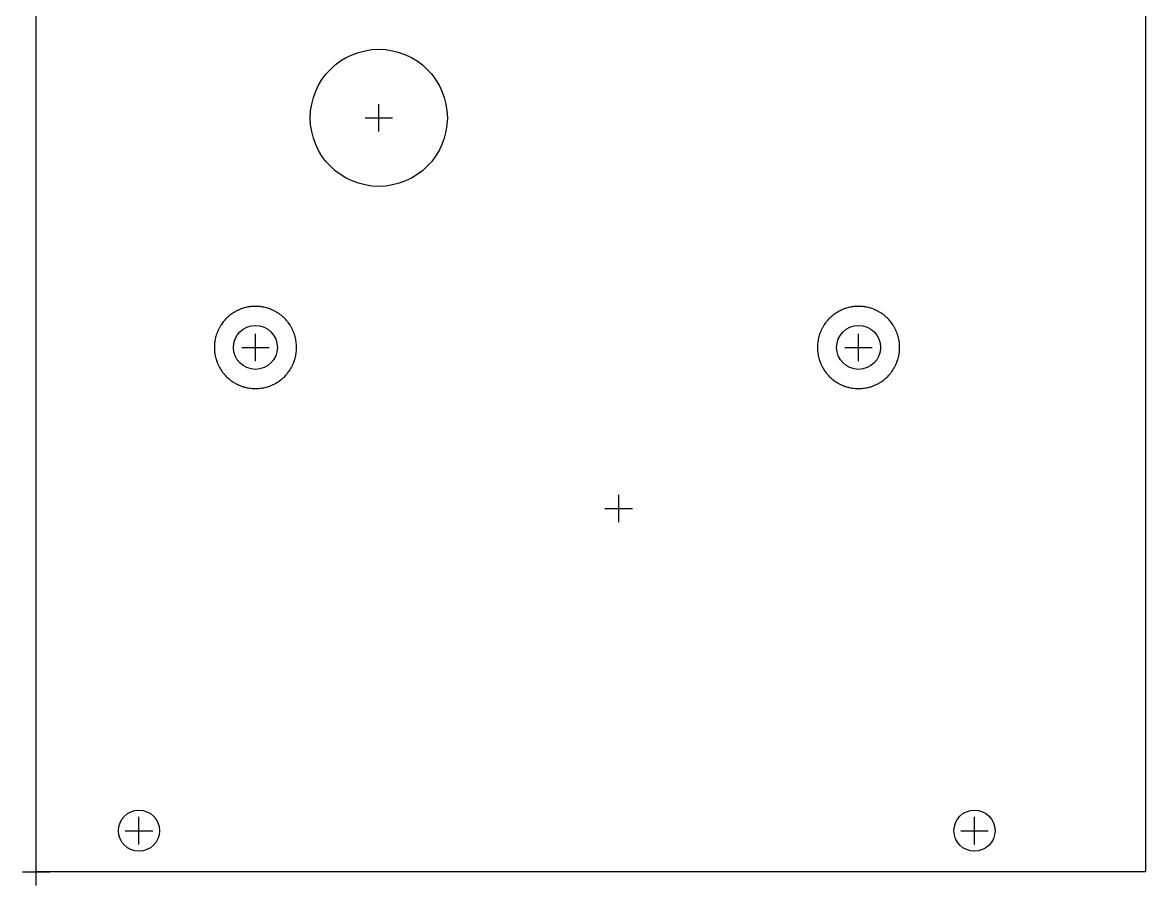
# Model space of a CAD drawing. Header units: millimetres. Extents: x -1 to 81, y -1 to 128.
# Drawn here: x -1 to 80.9, y -1 to 62 of the extents above; entities that cross this region are included whole.
import ezdxf

# ---------------------------------------------------------------- set-up
doc = ezdxf.new("R2010")
doc.units = ezdxf.units.MM
doc.layers.add('Contour', color=7, linetype='CONTINUOUS')
doc.layers.add('Reference_points', color=1, linetype='CONTINUOUS')

msp = doc.modelspace()

# ---------------------------------------------------------------- linework, layer by layer
at = {"layer": 'Contour', "color": 7, "linetype": 'CONTINUOUS'}
for p, q in [((0, 0), (0, 128.4)), ((80.94, 128.4), (80.94, 0)), ((14.761, 40.982), (14.713, 40.96)), ((14.761, 40.982), (14.713, 40.96)), ((14.853, 41.022), (14.761, 40.982)), ((14.853, 41.022), (14.761, 40.982)), ((14.89, 41.037), (14.853, 41.022)), ((14.89, 41.037), (14.853, 41.022)), ((14.939, 41.056), (14.89, 41.037)), ((14.939, 41.056), (14.89, 41.037)), ((15.034, 41.09), (14.939, 41.056)), ((15.034, 41.09), (14.939, 41.056)), ((15.063, 41.1), (15.034, 41.09)), ((15.063, 41.1), (15.034, 41.09)), ((15.114, 41.116), (15.063, 41.1)), ((15.114, 41.116), (15.063, 41.1)), ((15.21, 41.144), (15.114, 41.116)), ((15.21, 41.144), (15.114, 41.116)), ((15.244, 41.153), (15.21, 41.144)), ((15.244, 41.153), (15.21, 41.144)), ((15.295, 41.166), (15.244, 41.153)), ((15.295, 41.166), (15.244, 41.153)), ((15.393, 41.188), (15.295, 41.166)), ((15.393, 41.188), (15.295, 41.166)), ((15.438, 41.197), (15.393, 41.188)), ((15.438, 41.197), (15.393, 41.188)), ((15.49, 41.206), (15.438, 41.197)), ((15.49, 41.206), (15.438, 41.197)), ((15.589, 41.221), (15.49, 41.206)), ((15.589, 41.221), (15.49, 41.206)), ((15.661, 41.23), (15.589, 41.221)), ((15.661, 41.23), (15.589, 41.221)), ((15.762, 41.24), (15.661, 41.23)), ((15.762, 41.24), (15.661, 41.23)), ((15.805, 41.244), (15.762, 41.24)), ((15.805, 41.244), (15.762, 41.24)), ((15.858, 41.246), (15.805, 41.244)), ((15.858, 41.246), (15.805, 41.244)), ((15.958, 41.249), (15.858, 41.246)), ((15.958, 41.249), (15.858, 41.246)), ((15.989, 41.25), (15.958, 41.249)), ((15.989, 41.25), (15.958, 41.249)), ((16.042, 41.249), (15.989, 41.25)), ((16.042, 41.249), (15.989, 41.25)), ((16.142, 41.246), (16.042, 41.249)), ((16.142, 41.246), (16.042, 41.249)), ((16.185, 41.244), (16.142, 41.246)), ((16.185, 41.244), (16.142, 41.246)), ((16.238, 41.24), (16.185, 41.244)), ((16.238, 41.24), (16.185, 41.244)), ((16.339, 41.23), (16.238, 41.24)), ((16.339, 41.23), (16.238, 41.24)), ((16.411, 41.221), (16.339, 41.23)), ((16.411, 41.221), (16.339, 41.23)), ((16.51, 41.206), (16.411, 41.221)), ((16.51, 41.206), (16.411, 41.221)), ((16.555, 41.199), (16.51, 41.206)), ((16.555, 41.199), (16.51, 41.206)), ((16.607, 41.188), (16.555, 41.199)), ((16.607, 41.188), (16.555, 41.199)), ((16.705, 41.166), (16.607, 41.188)), ((16.705, 41.166), (16.607, 41.188)), ((16.739, 41.158), (16.705, 41.166)), ((16.739, 41.158), (16.705, 41.166)), ((16.79, 41.144), (16.739, 41.158)), ((16.79, 41.144), (16.739, 41.158)), ((16.886, 41.116), (16.79, 41.144)), ((16.886, 41.116), (16.79, 41.144)), ((16.916, 41.107), (16.886, 41.116)), ((16.916, 41.107), (16.886, 41.116)), ((16.966, 41.09), (16.916, 41.107)), ((16.966, 41.09), (16.916, 41.107)), ((17.061, 41.056), (16.966, 41.09)), ((17.061, 41.056), (16.966, 41.09)), ((17.098, 41.042), (17.061, 41.056)), ((17.098, 41.042), (17.061, 41.056)), ((17.147, 41.022), (17.098, 41.042)), ((17.147, 41.022), (17.098, 41.042)), ((17.239, 40.982), (17.147, 41.022)), ((17.239, 40.982), (17.147, 41.022)), ((17.271, 40.968), (17.239, 40.982)), ((17.271, 40.968), (17.239, 40.982)), ((58.761, 40.982), (58.713, 40.96)), ((58.761, 40.982), (58.713, 40.96)), ((58.853, 41.022), (58.761, 40.982)), ((58.853, 41.022), (58.761, 40.982)), ((58.89, 41.037), (58.853, 41.022)), ((58.89, 41.037), (58.853, 41.022)), ((58.939, 41.056), (58.89, 41.037)), ((58.939, 41.056), (58.89, 41.037)), ((59.034, 41.09), (58.939, 41.056)), ((59.034, 41.09), (58.939, 41.056)), ((59.063, 41.1), (59.034, 41.09)), ((59.063, 41.1), (59.034, 41.09)), ((59.114, 41.116), (59.063, 41.1)), ((59.114, 41.116), (59.063, 41.1)), ((59.21, 41.144), (59.114, 41.116)), ((59.21, 41.144), (59.114, 41.116)), ((59.244, 41.153), (59.21, 41.144)), ((59.244, 41.153), (59.21, 41.144)), ((59.295, 41.166), (59.244, 41.153)), ((59.295, 41.166), (59.244, 41.153)), ((59.393, 41.188), (59.295, 41.166)), ((59.393, 41.188), (59.295, 41.166)), ((59.438, 41.197), (59.393, 41.188)), ((59.438, 41.197), (59.393, 41.188)), ((59.49, 41.206), (59.438, 41.197)), ((59.49, 41.206), (59.438, 41.197)), ((59.589, 41.221), (59.49, 41.206)), ((59.589, 41.221), (59.49, 41.206)), ((59.661, 41.23), (59.589, 41.221)), ((59.661, 41.23), (59.589, 41.221)), ((59.762, 41.24), (59.661, 41.23)), ((59.762, 41.24), (59.661, 41.23)), ((59.805, 41.244), (59.762, 41.24)), ((59.805, 41.244), (59.762, 41.24)), ((59.858, 41.246), (59.805, 41.244)), ((59.858, 41.246), (59.805, 41.244)), ((59.958, 41.249), (59.858, 41.246)), ((59.958, 41.249), (59.858, 41.246)), ((59.989, 41.25), (59.958, 41.249)), ((59.989, 41.25), (59.958, 41.249)), ((60.042, 41.249), (59.989, 41.25)), ((60.042, 41.249), (59.989, 41.25)), ((60.142, 41.246), (60.042, 41.249)), ((60.142, 41.246), (60.042, 41.249)), ((60.185, 41.244), (60.142, 41.246)), ((60.185, 41.244), (60.142, 41.246)), ((60.238, 41.24), (60.185, 41.244)), ((60.238, 41.24), (60.185, 41.244)), ((60.339, 41.23), (60.238, 41.24)), ((60.339, 41.23), (60.238, 41.24)), ((60.411, 41.221), (60.339, 41.23)), ((60.411, 41.221), (60.339, 41.23)), ((60.51, 41.206), (60.411, 41.221)), ((60.51, 41.206), (60.411, 41.221)), ((60.555, 41.199), (60.51, 41.206)), ((60.555, 41.199), (60.51, 41.206)), ((60.607, 41.188), (60.555, 41.199)), ((60.607, 41.188), (60.555, 41.199)), ((60.705, 41.166), (60.607, 41.188)), ((60.705, 41.166), (60.607, 41.188)), ((60.739, 41.158), (60.705, 41.166)), ((60.739, 41.158), (60.705, 41.166)), ((60.79, 41.144), (60.739, 41.158)), ((60.79, 41.144), (60.739, 41.158)), ((60.886, 41.116), (60.79, 41.144)), ((60.886, 41.116), (60.79, 41.144)), ((60.916, 41.107), (60.886, 41.116)), ((60.916, 41.107), (60.886, 41.116)), ((60.966, 41.09), (60.916, 41.107)), ((60.966, 41.09), (60.916, 41.107)), ((61.061, 41.056), (60.966, 41.09)), ((61.061, 41.056), (60.966, 41.09)), ((61.098, 41.042), (61.061, 41.056)), ((61.098, 41.042), (61.061, 41.056)), ((61.147, 41.022), (61.098, 41.042)), ((61.147, 41.022), (61.098, 41.042)), ((61.239, 40.982), (61.147, 41.022)), ((61.239, 40.982), (61.147, 41.022)), ((61.271, 40.968), (61.239, 40.982)), ((61.271, 40.968), (61.239, 40.982)), ((13.688, 40.163), (13.654, 40.119)), ((13.688, 40.163), (13.654, 40.119)), ((13.723, 40.203), (13.688, 40.163)), ((13.723, 40.203), (13.688, 40.163)), ((13.79, 40.278), (13.723, 40.203)), ((13.79, 40.278), (13.723, 40.203)), ((13.844, 40.335), (13.79, 40.278)), ((13.844, 40.335), (13.79, 40.278)), ((13.915, 40.406), (13.844, 40.335)), ((13.915, 40.406), (13.844, 40.335)), ((13.972, 40.46), (13.915, 40.406)), ((13.972, 40.46), (13.915, 40.406)), ((14.047, 40.527), (13.972, 40.46)), ((14.047, 40.527), (13.972, 40.46)), ((14.09, 40.563), (14.047, 40.527)), ((14.09, 40.563), (14.047, 40.527)), ((14.131, 40.596), (14.09, 40.563)), ((14.131, 40.596), (14.09, 40.563)), ((14.211, 40.657), (14.131, 40.596)), ((14.211, 40.657), (14.131, 40.596)), ((14.267, 40.698), (14.211, 40.657)), ((14.267, 40.698), (14.211, 40.657)), ((14.35, 40.755), (14.267, 40.698)), ((14.35, 40.755), (14.267, 40.698)), ((14.384, 40.777), (14.35, 40.755)), ((14.384, 40.777), (14.35, 40.755)), ((14.429, 40.805), (14.384, 40.777)), ((14.429, 40.805), (14.384, 40.777)), ((14.515, 40.856), (14.429, 40.805)), ((14.515, 40.856), (14.429, 40.805)), ((14.545, 40.874), (14.515, 40.856)), ((14.545, 40.874), (14.515, 40.856)), ((14.592, 40.899), (14.545, 40.874)), ((14.592, 40.899), (14.545, 40.874)), ((14.682, 40.945), (14.592, 40.899)), ((14.682, 40.945), (14.592, 40.899)), ((14.713, 40.96), (14.682, 40.945)), ((14.713, 40.96), (14.682, 40.945)), ((17.318, 40.945), (17.271, 40.968)), ((17.318, 40.945), (17.271, 40.968)), ((17.408, 40.899), (17.318, 40.945)), ((17.408, 40.899), (17.318, 40.945)), ((17.439, 40.882), (17.408, 40.899)), ((17.439, 40.882), (17.408, 40.899)), ((17.485, 40.856), (17.439, 40.882)), ((17.485, 40.856), (17.439, 40.882)), ((17.571, 40.805), (17.485, 40.856)), ((17.571, 40.805), (17.485, 40.856)), ((17.605, 40.784), (17.571, 40.805)), ((17.605, 40.784), (17.571, 40.805)), ((17.65, 40.755), (17.605, 40.784)), ((17.65, 40.755), (17.605, 40.784)), ((17.733, 40.698), (17.65, 40.755)), ((17.733, 40.698), (17.65, 40.755)), ((17.789, 40.657), (17.733, 40.698)), ((17.789, 40.657), (17.733, 40.698)), ((17.869, 40.596), (17.789, 40.657)), ((17.869, 40.596), (17.789, 40.657)), ((17.913, 40.562), (17.869, 40.596)), ((17.913, 40.562), (17.869, 40.596)), ((17.953, 40.527), (17.913, 40.562)), ((17.953, 40.527), (17.913, 40.562)), ((18.028, 40.46), (17.953, 40.527)), ((18.028, 40.46), (17.953, 40.527)), ((18.085, 40.406), (18.028, 40.46)), ((18.085, 40.406), (18.028, 40.46)), ((18.156, 40.335), (18.085, 40.406)), ((18.156, 40.335), (18.085, 40.406)), ((18.21, 40.278), (18.156, 40.335)), ((18.21, 40.278), (18.156, 40.335)), ((18.277, 40.203), (18.21, 40.278)), ((18.277, 40.203), (18.21, 40.278)), ((18.313, 40.16), (18.277, 40.203)), ((18.313, 40.16), (18.277, 40.203)), ((18.346, 40.119), (18.313, 40.16)), ((18.346, 40.119), (18.313, 40.16)), ((57.688, 40.163), (57.654, 40.119)), ((57.688, 40.163), (57.654, 40.119)), ((57.723, 40.203), (57.688, 40.163)), ((57.723, 40.203), (57.688, 40.163)), ((57.79, 40.278), (57.723, 40.203)), ((57.79, 40.278), (57.723, 40.203)), ((57.844, 40.335), (57.79, 40.278)), ((57.844, 40.335), (57.79, 40.278)), ((57.915, 40.406), (57.844, 40.335)), ((57.915, 40.406), (57.844, 40.335)), ((57.972, 40.46), (57.915, 40.406)), ((57.972, 40.46), (57.915, 40.406)), ((58.047, 40.527), (57.972, 40.46)), ((58.047, 40.527), (57.972, 40.46)), ((58.09, 40.563), (58.047, 40.527)), ((58.09, 40.563), (58.047, 40.527)), ((58.131, 40.596), (58.09, 40.563)), ((58.131, 40.596), (58.09, 40.563)), ((58.211, 40.657), (58.131, 40.596)), ((58.211, 40.657), (58.131, 40.596)), ((58.267, 40.698), (58.211, 40.657)), ((58.267, 40.698), (58.211, 40.657)), ((58.35, 40.755), (58.267, 40.698)), ((58.35, 40.755), (58.267, 40.698)), ((58.384, 40.777), (58.35, 40.755)), ((58.384, 40.777), (58.35, 40.755)), ((58.429, 40.805), (58.384, 40.777)), ((58.429, 40.805), (58.384, 40.777)), ((58.515, 40.856), (58.429, 40.805)), ((58.515, 40.856), (58.429, 40.805)), ((58.545, 40.874), (58.515, 40.856)), ((58.545, 40.874), (58.515, 40.856)), ((58.592, 40.899), (58.545, 40.874)), ((58.592, 40.899), (58.545, 40.874)), ((58.682, 40.945), (58.592, 40.899)), ((58.682, 40.945), (58.592, 40.899)), ((58.713, 40.96), (58.682, 40.945)), ((58.713, 40.96), (58.682, 40.945)), ((61.318, 40.945), (61.271, 40.968)), ((61.318, 40.945), (61.271, 40.968)), ((61.408, 40.899), (61.318, 40.945)), ((61.408, 40.899), (61.318, 40.945)), ((61.439, 40.882), (61.408, 40.899)), ((61.439, 40.882), (61.408, 40.899)), ((61.485, 40.856), (61.439, 40.882)), ((61.485, 40.856), (61.439, 40.882)), ((61.571, 40.805), (61.485, 40.856)), ((61.571, 40.805), (61.485, 40.856)), ((61.605, 40.784), (61.571, 40.805)), ((61.605, 40.784), (61.571, 40.805)), ((61.65, 40.755), (61.605, 40.784)), ((61.65, 40.755), (61.605, 40.784)), ((61.733, 40.698), (61.65, 40.755)), ((61.733, 40.698), (61.65, 40.755)), ((61.789, 40.657), (61.733, 40.698)), ((61.789, 40.657), (61.733, 40.698)), ((61.869, 40.596), (61.789, 40.657)), ((61.869, 40.596), (61.789, 40.657)), ((61.913, 40.562), (61.869, 40.596)), ((61.913, 40.562), (61.869, 40.596)), ((61.953, 40.527), (61.913, 40.562)), ((61.953, 40.527), (61.913, 40.562)), ((62.028, 40.46), (61.953, 40.527)), ((62.028, 40.46), (61.953, 40.527)), ((62.085, 40.406), (62.028, 40.46)), ((62.085, 40.406), (62.028, 40.46)), ((62.156, 40.335), (62.085, 40.406)), ((62.156, 40.335), (62.085, 40.406)), ((62.21, 40.278), (62.156, 40.335)), ((62.21, 40.278), (62.156, 40.335)), ((62.277, 40.203), (62.21, 40.278)), ((62.277, 40.203), (62.21, 40.278)), ((62.313, 40.16), (62.277, 40.203)), ((62.313, 40.16), (62.277, 40.203)), ((62.346, 40.119), (62.313, 40.16)), ((62.346, 40.119), (62.313, 40.16)), ((13.208, 39.348), (13.194, 39.311)), ((13.208, 39.348), (13.194, 39.311)), ((13.228, 39.397), (13.208, 39.348)), ((13.228, 39.397), (13.208, 39.348)), ((13.268, 39.489), (13.228, 39.397)), ((13.268, 39.489), (13.228, 39.397)), ((13.282, 39.521), (13.268, 39.489)), ((13.282, 39.521), (13.268, 39.489)), ((13.305, 39.568), (13.282, 39.521)), ((13.305, 39.568), (13.282, 39.521)), ((13.351, 39.658), (13.305, 39.568)), ((13.351, 39.658), (13.305, 39.568)), ((13.368, 39.689), (13.351, 39.658)), ((13.368, 39.689), (13.351, 39.658)), ((13.394, 39.735), (13.368, 39.689)), ((13.394, 39.735), (13.368, 39.689)), ((13.445, 39.821), (13.394, 39.735)), ((13.445, 39.821), (13.394, 39.735)), ((13.466, 39.855), (13.445, 39.821)), ((13.466, 39.855), (13.445, 39.821)), ((13.495, 39.9), (13.466, 39.855)), ((13.495, 39.9), (13.466, 39.855)), ((13.552, 39.983), (13.495, 39.9)), ((13.552, 39.983), (13.495, 39.9)), ((13.593, 40.039), (13.552, 39.983)), ((13.593, 40.039), (13.552, 39.983)), ((13.654, 40.119), (13.593, 40.039)), ((13.654, 40.119), (13.593, 40.039)), ((18.407, 40.039), (18.346, 40.119)), ((18.407, 40.039), (18.346, 40.119)), ((18.448, 39.983), (18.407, 40.039)), ((18.448, 39.983), (18.407, 40.039)), ((18.505, 39.9), (18.448, 39.983)), ((18.505, 39.9), (18.448, 39.983)), ((18.527, 39.866), (18.505, 39.9)), ((18.527, 39.866), (18.505, 39.9)), ((18.555, 39.821), (18.527, 39.866)), ((18.555, 39.821), (18.527, 39.866)), ((18.606, 39.735), (18.555, 39.821)), ((18.606, 39.735), (18.555, 39.821)), ((18.624, 39.705), (18.606, 39.735)), ((18.624, 39.705), (18.606, 39.735)), ((18.649, 39.658), (18.624, 39.705)), ((18.649, 39.658), (18.624, 39.705)), ((18.695, 39.568), (18.649, 39.658)), ((18.695, 39.568), (18.649, 39.658)), ((18.71, 39.537), (18.695, 39.568)), ((18.71, 39.537), (18.695, 39.568)), ((18.732, 39.489), (18.71, 39.537)), ((18.732, 39.489), (18.71, 39.537)), ((18.772, 39.397), (18.732, 39.489)), ((18.772, 39.397), (18.732, 39.489)), ((18.787, 39.36), (18.772, 39.397)), ((18.787, 39.36), (18.772, 39.397)), ((18.806, 39.311), (18.787, 39.36)), ((18.806, 39.311), (18.787, 39.36)), ((57.208, 39.348), (57.194, 39.311)), ((57.208, 39.348), (57.194, 39.311)), ((57.228, 39.397), (57.208, 39.348)), ((57.228, 39.397), (57.208, 39.348)), ((57.268, 39.489), (57.228, 39.397)), ((57.268, 39.489), (57.228, 39.397)), ((57.282, 39.521), (57.268, 39.489)), ((57.282, 39.521), (57.268, 39.489)), ((57.305, 39.568), (57.282, 39.521)), ((57.305, 39.568), (57.282, 39.521)), ((57.351, 39.658), (57.305, 39.568)), ((57.351, 39.658), (57.305, 39.568)), ((57.368, 39.689), (57.351, 39.658)), ((57.368, 39.689), (57.351, 39.658)), ((57.394, 39.735), (57.368, 39.689)), ((57.394, 39.735), (57.368, 39.689)), ((57.445, 39.821), (57.394, 39.735)), ((57.445, 39.821), (57.394, 39.735)), ((57.466, 39.855), (57.445, 39.821)), ((57.466, 39.855), (57.445, 39.821)), ((57.495, 39.9), (57.466, 39.855)), ((57.495, 39.9), (57.466, 39.855)), ((57.552, 39.983), (57.495, 39.9)), ((57.552, 39.983), (57.495, 39.9)), ((57.593, 40.039), (57.552, 39.983)), ((57.593, 40.039), (57.552, 39.983)), ((57.654, 40.119), (57.593, 40.039)), ((57.654, 40.119), (57.593, 40.039)), ((62.407, 40.039), (62.346, 40.119)), ((62.407, 40.039), (62.346, 40.119)), ((62.448, 39.983), (62.407, 40.039)), ((62.448, 39.983), (62.407, 40.039)), ((62.505, 39.9), (62.448, 39.983)), ((62.505, 39.9), (62.448, 39.983)), ((62.527, 39.866), (62.505, 39.9)), ((62.527, 39.866), (62.505, 39.9)), ((62.555, 39.821), (62.527, 39.866)), ((62.555, 39.821), (62.527, 39.866)), ((62.606, 39.735), (62.555, 39.821)), ((62.606, 39.735), (62.555, 39.821)), ((62.624, 39.705), (62.606, 39.735)), ((62.624, 39.705), (62.606, 39.735)), ((62.649, 39.658), (62.624, 39.705)), ((62.649, 39.658), (62.624, 39.705)), ((62.695, 39.568), (62.649, 39.658)), ((62.695, 39.568), (62.649, 39.658)), ((62.71, 39.537), (62.695, 39.568)), ((62.71, 39.537), (62.695, 39.568)), ((62.732, 39.489), (62.71, 39.537)), ((62.732, 39.489), (62.71, 39.537)), ((62.772, 39.397), (62.732, 39.489)), ((62.772, 39.397), (62.732, 39.489)), ((62.787, 39.36), (62.772, 39.397)), ((62.787, 39.36), (62.772, 39.397)), ((62.806, 39.311), (62.787, 39.36)), ((62.806, 39.311), (62.787, 39.36)), ((13.02, 38.589), (13.01, 38.488)), ((13.02, 38.589), (13.01, 38.488)), ((13.029, 38.661), (13.02, 38.589)), ((13.029, 38.661), (13.02, 38.589)), ((13.044, 38.76), (13.029, 38.661)), ((13.044, 38.76), (13.029, 38.661)), ((13.051, 38.805), (13.044, 38.76)), ((13.051, 38.805), (13.044, 38.76)), ((13.062, 38.857), (13.051, 38.805)), ((13.062, 38.857), (13.051, 38.805)), ((13.084, 38.955), (13.062, 38.857)), ((13.084, 38.955), (13.062, 38.857)), ((13.092, 38.989), (13.084, 38.955)), ((13.092, 38.989), (13.084, 38.955)), ((13.106, 39.04), (13.092, 38.989)), ((13.106, 39.04), (13.092, 38.989)), ((13.134, 39.136), (13.106, 39.04)), ((13.134, 39.136), (13.106, 39.04)), ((13.143, 39.166), (13.134, 39.136)), ((13.143, 39.166), (13.134, 39.136)), ((13.16, 39.216), (13.143, 39.166)), ((13.16, 39.216), (13.143, 39.166)), ((13.194, 39.311), (13.16, 39.216)), ((13.194, 39.311), (13.16, 39.216)), ((18.84, 39.216), (18.806, 39.311)), ((18.84, 39.216), (18.806, 39.311)), ((18.85, 39.187), (18.84, 39.216)), ((18.85, 39.187), (18.84, 39.216)), ((18.866, 39.136), (18.85, 39.187)), ((18.866, 39.136), (18.85, 39.187)), ((18.894, 39.04), (18.866, 39.136)), ((18.894, 39.04), (18.866, 39.136)), ((18.903, 39.006), (18.894, 39.04)), ((18.903, 39.006), (18.894, 39.04)), ((18.916, 38.955), (18.903, 39.006)), ((18.916, 38.955), (18.903, 39.006)), ((18.938, 38.857), (18.916, 38.955)), ((18.938, 38.857), (18.916, 38.955)), ((18.947, 38.812), (18.938, 38.857)), ((18.947, 38.812), (18.938, 38.857)), ((18.956, 38.76), (18.947, 38.812)), ((18.956, 38.76), (18.947, 38.812)), ((18.971, 38.661), (18.956, 38.76)), ((18.971, 38.661), (18.956, 38.76)), ((18.98, 38.589), (18.971, 38.661)), ((18.98, 38.589), (18.971, 38.661)), ((18.99, 38.488), (18.98, 38.589)), ((18.99, 38.488), (18.98, 38.589)), ((57.02, 38.589), (57.01, 38.488)), ((57.02, 38.589), (57.01, 38.488)), ((57.029, 38.661), (57.02, 38.589)), ((57.029, 38.661), (57.02, 38.589)), ((57.044, 38.76), (57.029, 38.661)), ((57.044, 38.76), (57.029, 38.661)), ((57.051, 38.805), (57.044, 38.76)), ((57.051, 38.805), (57.044, 38.76)), ((57.062, 38.857), (57.051, 38.805)), ((57.062, 38.857), (57.051, 38.805)), ((57.084, 38.955), (57.062, 38.857)), ((57.084, 38.955), (57.062, 38.857)), ((57.092, 38.989), (57.084, 38.955)), ((57.092, 38.989), (57.084, 38.955)), ((57.106, 39.04), (57.092, 38.989)), ((57.106, 39.04), (57.092, 38.989)), ((57.134, 39.136), (57.106, 39.04)), ((57.134, 39.136), (57.106, 39.04)), ((57.143, 39.166), (57.134, 39.136)), ((57.143, 39.166), (57.134, 39.136)), ((57.16, 39.216), (57.143, 39.166)), ((57.16, 39.216), (57.143, 39.166)), ((57.194, 39.311), (57.16, 39.216)), ((57.194, 39.311), (57.16, 39.216)), ((62.84, 39.216), (62.806, 39.311)), ((62.84, 39.216), (62.806, 39.311)), ((62.85, 39.187), (62.84, 39.216)), ((62.85, 39.187), (62.84, 39.216)), ((62.866, 39.136), (62.85, 39.187)), ((62.866, 39.136), (62.85, 39.187)), ((62.894, 39.04), (62.866, 39.136)), ((62.894, 39.04), (62.866, 39.136)), ((62.903, 39.006), (62.894, 39.04)), ((62.903, 39.006), (62.894, 39.04)), ((62.916, 38.955), (62.903, 39.006)), ((62.916, 38.955), (62.903, 39.006)), ((62.938, 38.857), (62.916, 38.955)), ((62.938, 38.857), (62.916, 38.955)), ((62.947, 38.812), (62.938, 38.857)), ((62.947, 38.812), (62.938, 38.857)), ((62.956, 38.76), (62.947, 38.812)), ((62.956, 38.76), (62.947, 38.812)), ((62.971, 38.661), (62.956, 38.76)), ((62.971, 38.661), (62.956, 38.76)), ((62.98, 38.589), (62.971, 38.661)), ((62.98, 38.589), (62.971, 38.661)), ((62.99, 38.488), (62.98, 38.589)), ((62.99, 38.488), (62.98, 38.589)), ((13.001, 38.292), (13, 38.239)), ((13.001, 38.292), (13, 38.239)), ((13, 38.239), (13.001, 38.208)), ((13, 38.239), (13.001, 38.208)), ((13.004, 38.392), (13.001, 38.292)), ((13.004, 38.392), (13.001, 38.292)), ((13.001, 38.208), (13.004, 38.108)), ((13.001, 38.208), (13.004, 38.108)), ((13.006, 38.435), (13.004, 38.392)), ((13.006, 38.435), (13.004, 38.392)), ((13.004, 38.108), (13.006, 38.055)), ((13.004, 38.108), (13.006, 38.055)), ((13.01, 38.488), (13.006, 38.435)), ((13.01, 38.488), (13.006, 38.435)), ((13.006, 38.055), (13.01, 38.012)), ((13.006, 38.055), (13.01, 38.012)), ((13.01, 38.012), (13.02, 37.911)), ((13.01, 38.012), (13.02, 37.911)), ((13.02, 37.911), (13.029, 37.839)), ((13.02, 37.911), (13.029, 37.839)), ((13.029, 37.839), (13.044, 37.74)), ((13.029, 37.839), (13.044, 37.74)), ((13.044, 37.74), (13.053, 37.688)), ((13.044, 37.74), (13.053, 37.688)), ((18.938, 37.643), (18.949, 37.695)), ((18.938, 37.643), (18.949, 37.695)), ((18.949, 37.695), (18.956, 37.74)), ((18.949, 37.695), (18.956, 37.74)), ((18.956, 37.74), (18.971, 37.839)), ((18.956, 37.74), (18.971, 37.839)), ((18.971, 37.839), (18.98, 37.911)), ((18.971, 37.839), (18.98, 37.911)), ((18.98, 37.911), (18.99, 38.012)), ((18.98, 37.911), (18.99, 38.012)), ((18.994, 38.445), (18.99, 38.488)), ((18.994, 38.445), (18.99, 38.488)), ((18.99, 38.012), (18.994, 38.065)), ((18.99, 38.012), (18.994, 38.065)), ((18.996, 38.392), (18.994, 38.445)), ((18.996, 38.392), (18.994, 38.445)), ((18.994, 38.065), (18.996, 38.108)), ((18.994, 38.065), (18.996, 38.108)), ((18.999, 38.292), (18.996, 38.392)), ((18.999, 38.292), (18.996, 38.392)), ((18.996, 38.108), (18.999, 38.208)), ((18.996, 38.108), (18.999, 38.208)), ((19, 38.261), (18.999, 38.292)), ((19, 38.261), (18.999, 38.292)), ((18.999, 38.208), (19, 38.261)), ((18.999, 38.208), (19, 38.261)), ((57.001, 38.292), (57, 38.239)), ((57.001, 38.292), (57, 38.239)), ((57, 38.239), (57.001, 38.208)), ((57, 38.239), (57.001, 38.208)), ((57.004, 38.392), (57.001, 38.292)), ((57.004, 38.392), (57.001, 38.292)), ((57.001, 38.208), (57.004, 38.108)), ((57.001, 38.208), (57.004, 38.108)), ((57.006, 38.435), (57.004, 38.392)), ((57.006, 38.435), (57.004, 38.392)), ((57.004, 38.108), (57.006, 38.055)), ((57.004, 38.108), (57.006, 38.055)), ((57.01, 38.488), (57.006, 38.435)), ((57.01, 38.488), (57.006, 38.435)), ((57.006, 38.055), (57.01, 38.012)), ((57.006, 38.055), (57.01, 38.012)), ((57.01, 38.012), (57.02, 37.911)), ((57.01, 38.012), (57.02, 37.911)), ((57.02, 37.911), (57.029, 37.839)), ((57.02, 37.911), (57.029, 37.839)), ((57.029, 37.839), (57.044, 37.74)), ((57.029, 37.839), (57.044, 37.74)), ((57.044, 37.74), (57.053, 37.688)), ((57.044, 37.74), (57.053, 37.688)), ((62.938, 37.643), (62.949, 37.695)), ((62.938, 37.643), (62.949, 37.695)), ((62.949, 37.695), (62.956, 37.74)), ((62.949, 37.695), (62.956, 37.74)), ((62.956, 37.74), (62.971, 37.839)), ((62.956, 37.74), (62.971, 37.839)), ((62.971, 37.839), (62.98, 37.911)), ((62.971, 37.839), (62.98, 37.911)), ((62.98, 37.911), (62.99, 38.012)), ((62.98, 37.911), (62.99, 38.012)), ((62.994, 38.445), (62.99, 38.488)), ((62.994, 38.445), (62.99, 38.488)), ((62.99, 38.012), (62.994, 38.065)), ((62.99, 38.012), (62.994, 38.065)), ((62.996, 38.392), (62.994, 38.445)), ((62.996, 38.392), (62.994, 38.445)), ((62.994, 38.065), (62.996, 38.108)), ((62.994, 38.065), (62.996, 38.108)), ((62.999, 38.292), (62.996, 38.392)), ((62.999, 38.292), (62.996, 38.392)), ((62.996, 38.108), (62.999, 38.208)), ((62.996, 38.108), (62.999, 38.208)), ((63, 38.261), (62.999, 38.292)), ((63, 38.261), (62.999, 38.292)), ((62.999, 38.208), (63, 38.261)), ((62.999, 38.208), (63, 38.261)), ((13.053, 37.688), (13.062, 37.643)), ((13.053, 37.688), (13.062, 37.643)), ((13.062, 37.643), (13.084, 37.545)), ((13.062, 37.643), (13.084, 37.545)), ((13.084, 37.545), (13.097, 37.494)), ((13.084, 37.545), (13.097, 37.494)), ((13.097, 37.494), (13.106, 37.46)), ((13.097, 37.494), (13.106, 37.46)), ((13.106, 37.46), (13.134, 37.364)), ((13.106, 37.46), (13.134, 37.364)), ((13.134, 37.364), (13.15, 37.313)), ((13.134, 37.364), (13.15, 37.313)), ((13.15, 37.313), (13.16, 37.284)), ((13.15, 37.313), (13.16, 37.284)), ((13.16, 37.284), (13.194, 37.189)), ((13.16, 37.284), (13.194, 37.189)), ((13.194, 37.189), (13.213, 37.14)), ((13.194, 37.189), (13.213, 37.14)), ((13.213, 37.14), (13.228, 37.103)), ((13.213, 37.14), (13.228, 37.103)), ((13.228, 37.103), (13.268, 37.011)), ((13.228, 37.103), (13.268, 37.011)), ((13.268, 37.011), (13.29, 36.963)), ((13.268, 37.011), (13.29, 36.963)), ((13.29, 36.963), (13.305, 36.932)), ((13.29, 36.963), (13.305, 36.932)), ((13.305, 36.932), (13.351, 36.842)), ((13.305, 36.932), (13.351, 36.842)), ((18.649, 36.842), (18.695, 36.932)), ((18.649, 36.842), (18.695, 36.932)), ((18.695, 36.932), (18.718, 36.979)), ((18.695, 36.932), (18.718, 36.979)), ((18.718, 36.979), (18.732, 37.011)), ((18.718, 36.979), (18.732, 37.011)), ((18.732, 37.011), (18.772, 37.103)), ((18.732, 37.011), (18.772, 37.103)), ((18.772, 37.103), (18.792, 37.152)), ((18.772, 37.103), (18.792, 37.152)), ((18.792, 37.152), (18.806, 37.189)), ((18.792, 37.152), (18.806, 37.189)), ((18.806, 37.189), (18.84, 37.284)), ((18.806, 37.189), (18.84, 37.284)), ((18.84, 37.284), (18.857, 37.334)), ((18.84, 37.284), (18.857, 37.334)), ((18.857, 37.334), (18.866, 37.364)), ((18.857, 37.334), (18.866, 37.364)), ((18.866, 37.364), (18.894, 37.46)), ((18.866, 37.364), (18.894, 37.46)), ((18.894, 37.46), (18.908, 37.511)), ((18.894, 37.46), (18.908, 37.511)), ((18.908, 37.511), (18.916, 37.545)), ((18.908, 37.511), (18.916, 37.545)), ((18.916, 37.545), (18.938, 37.643)), ((18.916, 37.545), (18.938, 37.643)), ((57.053, 37.688), (57.062, 37.643)), ((57.053, 37.688), (57.062, 37.643)), ((57.062, 37.643), (57.084, 37.545)), ((57.062, 37.643), (57.084, 37.545)), ((57.084, 37.545), (57.097, 37.494)), ((57.084, 37.545), (57.097, 37.494)), ((57.097, 37.494), (57.106, 37.46)), ((57.097, 37.494), (57.106, 37.46)), ((57.106, 37.46), (57.134, 37.364)), ((57.106, 37.46), (57.134, 37.364)), ((57.134, 37.364), (57.15, 37.313)), ((57.134, 37.364), (57.15, 37.313)), ((57.15, 37.313), (57.16, 37.284)), ((57.15, 37.313), (57.16, 37.284)), ((57.16, 37.284), (57.194, 37.189)), ((57.16, 37.284), (57.194, 37.189)), ((57.194, 37.189), (57.213, 37.14)), ((57.194, 37.189), (57.213, 37.14)), ((57.213, 37.14), (57.228, 37.103)), ((57.213, 37.14), (57.228, 37.103)), ((57.228, 37.103), (57.268, 37.011)), ((57.228, 37.103), (57.268, 37.011)), ((57.268, 37.011), (57.29, 36.963)), ((57.268, 37.011), (57.29, 36.963)), ((57.29, 36.963), (57.305, 36.932)), ((57.29, 36.963), (57.305, 36.932)), ((57.305, 36.932), (57.351, 36.842)), ((57.305, 36.932), (57.351, 36.842)), ((62.649, 36.842), (62.695, 36.932)), ((62.649, 36.842), (62.695, 36.932)), ((62.695, 36.932), (62.718, 36.979)), ((62.695, 36.932), (62.718, 36.979)), ((62.718, 36.979), (62.732, 37.011)), ((62.718, 36.979), (62.732, 37.011)), ((62.732, 37.011), (62.772, 37.103)), ((62.732, 37.011), (62.772, 37.103)), ((62.772, 37.103), (62.792, 37.152)), ((62.772, 37.103), (62.792, 37.152)), ((62.792, 37.152), (62.806, 37.189)), ((62.792, 37.152), (62.806, 37.189)), ((62.806, 37.189), (62.84, 37.284)), ((62.806, 37.189), (62.84, 37.284)), ((62.84, 37.284), (62.857, 37.334)), ((62.84, 37.284), (62.857, 37.334)), ((62.857, 37.334), (62.866, 37.364)), ((62.857, 37.334), (62.866, 37.364)), ((62.866, 37.364), (62.894, 37.46)), ((62.866, 37.364), (62.894, 37.46)), ((62.894, 37.46), (62.908, 37.511)), ((62.894, 37.46), (62.908, 37.511)), ((62.908, 37.511), (62.916, 37.545)), ((62.908, 37.511), (62.916, 37.545)), ((62.916, 37.545), (62.938, 37.643)), ((62.916, 37.545), (62.938, 37.643)), ((13.351, 36.842), (13.376, 36.795)), ((13.351, 36.842), (13.376, 36.795)), ((13.376, 36.795), (13.394, 36.765)), ((13.376, 36.795), (13.394, 36.765)), ((13.394, 36.765), (13.445, 36.679)), ((13.394, 36.765), (13.445, 36.679)), ((13.445, 36.679), (13.473, 36.634)), ((13.445, 36.679), (13.473, 36.634)), ((13.473, 36.634), (13.495, 36.6)), ((13.473, 36.634), (13.495, 36.6)), ((13.495, 36.6), (13.552, 36.517)), ((13.495, 36.6), (13.552, 36.517)), ((13.552, 36.517), (13.593, 36.461)), ((13.552, 36.517), (13.593, 36.461)), ((13.593, 36.461), (13.654, 36.381)), ((13.593, 36.461), (13.654, 36.381)), ((13.654, 36.381), (13.687, 36.34)), ((13.654, 36.381), (13.687, 36.34)), ((13.687, 36.34), (13.723, 36.297)), ((13.687, 36.34), (13.723, 36.297)), ((13.723, 36.297), (13.79, 36.222)), ((13.723, 36.297), (13.79, 36.222)), ((13.79, 36.222), (13.844, 36.165)), ((13.79, 36.222), (13.844, 36.165)), ((13.844, 36.165), (13.915, 36.094)), ((13.844, 36.165), (13.915, 36.094)), ((13.915, 36.094), (13.972, 36.04)), ((13.915, 36.094), (13.972, 36.04)), ((18.028, 36.04), (18.085, 36.094)), ((18.028, 36.04), (18.085, 36.094)), ((18.085, 36.094), (18.156, 36.165)), ((18.085, 36.094), (18.156, 36.165)), ((18.156, 36.165), (18.21, 36.222)), ((18.156, 36.165), (18.21, 36.222)), ((18.21, 36.222), (18.277, 36.297)), ((18.21, 36.222), (18.277, 36.297)), ((18.277, 36.297), (18.312, 36.337)), ((18.277, 36.297), (18.312, 36.337)), ((18.312, 36.337), (18.346, 36.381)), ((18.312, 36.337), (18.346, 36.381)), ((18.346, 36.381), (18.407, 36.461)), ((18.346, 36.381), (18.407, 36.461)), ((18.407, 36.461), (18.448, 36.517)), ((18.407, 36.461), (18.448, 36.517)), ((18.448, 36.517), (18.505, 36.6)), ((18.448, 36.517), (18.505, 36.6)), ((18.505, 36.6), (18.534, 36.645)), ((18.505, 36.6), (18.534, 36.645)), ((18.534, 36.645), (18.555, 36.679)), ((18.534, 36.645), (18.555, 36.679)), ((18.555, 36.679), (18.606, 36.765)), ((18.555, 36.679), (18.606, 36.765)), ((18.606, 36.765), (18.632, 36.811)), ((18.606, 36.765), (18.632, 36.811)), ((18.632, 36.811), (18.649, 36.842)), ((18.632, 36.811), (18.649, 36.842)), ((57.351, 36.842), (57.376, 36.795)), ((57.351, 36.842), (57.376, 36.795)), ((57.376, 36.795), (57.394, 36.765)), ((57.376, 36.795), (57.394, 36.765)), ((57.394, 36.765), (57.445, 36.679)), ((57.394, 36.765), (57.445, 36.679)), ((57.445, 36.679), (57.473, 36.634)), ((57.445, 36.679), (57.473, 36.634)), ((57.473, 36.634), (57.495, 36.6)), ((57.473, 36.634), (57.495, 36.6)), ((57.495, 36.6), (57.552, 36.517)), ((57.495, 36.6), (57.552, 36.517)), ((57.552, 36.517), (57.593, 36.461)), ((57.552, 36.517), (57.593, 36.461)), ((57.593, 36.461), (57.654, 36.381)), ((57.593, 36.461), (57.654, 36.381)), ((57.654, 36.381), (57.687, 36.34)), ((57.654, 36.381), (57.687, 36.34)), ((57.687, 36.34), (57.723, 36.297)), ((57.687, 36.34), (57.723, 36.297)), ((57.723, 36.297), (57.79, 36.222)), ((57.723, 36.297), (57.79, 36.222)), ((57.79, 36.222), (57.844, 36.165)), ((57.79, 36.222), (57.844, 36.165)), ((57.844, 36.165), (57.915, 36.094)), ((57.844, 36.165), (57.915, 36.094)), ((57.915, 36.094), (57.972, 36.04)), ((57.915, 36.094), (57.972, 36.04)), ((62.028, 36.04), (62.085, 36.094)), ((62.028, 36.04), (62.085, 36.094)), ((62.085, 36.094), (62.156, 36.165)), ((62.085, 36.094), (62.156, 36.165)), ((62.156, 36.165), (62.21, 36.222)), ((62.156, 36.165), (62.21, 36.222)), ((62.21, 36.222), (62.277, 36.297)), ((62.21, 36.222), (62.277, 36.297)), ((62.277, 36.297), (62.312, 36.337)), ((62.277, 36.297), (62.312, 36.337)), ((62.312, 36.337), (62.346, 36.381)), ((62.312, 36.337), (62.346, 36.381)), ((62.346, 36.381), (62.407, 36.461)), ((62.346, 36.381), (62.407, 36.461)), ((62.407, 36.461), (62.448, 36.517)), ((62.407, 36.461), (62.448, 36.517)), ((62.448, 36.517), (62.505, 36.6)), ((62.448, 36.517), (62.505, 36.6)), ((62.505, 36.6), (62.534, 36.645)), ((62.505, 36.6), (62.534, 36.645)), ((62.534, 36.645), (62.555, 36.679)), ((62.534, 36.645), (62.555, 36.679)), ((62.555, 36.679), (62.606, 36.765)), ((62.555, 36.679), (62.606, 36.765)), ((62.606, 36.765), (62.632, 36.811)), ((62.606, 36.765), (62.632, 36.811)), ((62.632, 36.811), (62.649, 36.842)), ((62.632, 36.811), (62.649, 36.842)), ((13.972, 36.04), (14.047, 35.973)), ((13.972, 36.04), (14.047, 35.973)), ((14.047, 35.973), (14.087, 35.938)), ((14.047, 35.973), (14.087, 35.938)), ((14.087, 35.938), (14.131, 35.904)), ((14.087, 35.938), (14.131, 35.904)), ((14.131, 35.904), (14.211, 35.843)), ((14.131, 35.904), (14.211, 35.843)), ((14.211, 35.843), (14.267, 35.802)), ((14.211, 35.843), (14.267, 35.802)), ((14.267, 35.802), (14.35, 35.745)), ((14.267, 35.802), (14.35, 35.745)), ((14.35, 35.745), (14.395, 35.716)), ((14.35, 35.745), (14.395, 35.716)), ((14.395, 35.716), (14.429, 35.695)), ((14.395, 35.716), (14.429, 35.695)), ((14.429, 35.695), (14.515, 35.644)), ((14.429, 35.695), (14.515, 35.644)), ((14.515, 35.644), (14.561, 35.618)), ((14.515, 35.644), (14.561, 35.618)), ((14.561, 35.618), (14.592, 35.601)), ((14.561, 35.618), (14.592, 35.601)), ((14.592, 35.601), (14.682, 35.555)), ((14.592, 35.601), (14.682, 35.555)), ((14.682, 35.555), (14.729, 35.532)), ((14.682, 35.555), (14.729, 35.532)), ((14.729, 35.532), (14.761, 35.518)), ((14.729, 35.532), (14.761, 35.518)), ((14.761, 35.518), (14.853, 35.478)), ((14.761, 35.518), (14.853, 35.478)), ((14.853, 35.478), (14.902, 35.458)), ((14.853, 35.478), (14.902, 35.458)), ((14.902, 35.458), (14.939, 35.444)), ((14.902, 35.458), (14.939, 35.444)), ((14.939, 35.444), (15.034, 35.41)), ((14.939, 35.444), (15.034, 35.41)), ((15.034, 35.41), (15.084, 35.393)), ((15.034, 35.41), (15.084, 35.393)), ((15.084, 35.393), (15.114, 35.384)), ((15.084, 35.393), (15.114, 35.384)), ((15.114, 35.384), (15.21, 35.356)), ((15.114, 35.384), (15.21, 35.356)), ((15.21, 35.356), (15.261, 35.342)), ((15.21, 35.356), (15.261, 35.342)), ((15.261, 35.342), (15.295, 35.334)), ((15.261, 35.342), (15.295, 35.334)), ((15.295, 35.334), (15.393, 35.312)), ((15.295, 35.334), (15.393, 35.312)), ((15.393, 35.312), (15.445, 35.301)), ((15.393, 35.312), (15.445, 35.301)), ((15.445, 35.301), (15.49, 35.294)), ((15.445, 35.301), (15.49, 35.294)), ((15.49, 35.294), (15.589, 35.279)), ((15.49, 35.294), (15.589, 35.279)), ((15.589, 35.279), (15.661, 35.27)), ((15.589, 35.279), (15.661, 35.27)), ((15.661, 35.27), (15.762, 35.26)), ((15.661, 35.27), (15.762, 35.26)), ((15.762, 35.26), (15.815, 35.256)), ((15.762, 35.26), (15.815, 35.256)), ((15.815, 35.256), (15.858, 35.254)), ((15.815, 35.256), (15.858, 35.254)), ((15.858, 35.254), (15.958, 35.251)), ((15.858, 35.254), (15.958, 35.251)), ((15.958, 35.251), (16.011, 35.25)), ((15.958, 35.251), (16.011, 35.25)), ((16.011, 35.25), (16.042, 35.251)), ((16.011, 35.25), (16.042, 35.251)), ((16.042, 35.251), (16.142, 35.254)), ((16.042, 35.251), (16.142, 35.254)), ((16.142, 35.254), (16.195, 35.256)), ((16.142, 35.254), (16.195, 35.256)), ((16.195, 35.256), (16.238, 35.26)), ((16.195, 35.256), (16.238, 35.26)), ((16.238, 35.26), (16.339, 35.27)), ((16.238, 35.26), (16.339, 35.27)), ((16.339, 35.27), (16.411, 35.279)), ((16.339, 35.27), (16.411, 35.279)), ((16.411, 35.279), (16.51, 35.294)), ((16.411, 35.279), (16.51, 35.294)), ((16.51, 35.294), (16.562, 35.303)), ((16.51, 35.294), (16.562, 35.303)), ((16.562, 35.303), (16.607, 35.312)), ((16.562, 35.303), (16.607, 35.312)), ((16.607, 35.312), (16.705, 35.334)), ((16.607, 35.312), (16.705, 35.334)), ((16.705, 35.334), (16.756, 35.347)), ((16.705, 35.334), (16.756, 35.347)), ((16.756, 35.347), (16.79, 35.356)), ((16.756, 35.347), (16.79, 35.356)), ((16.79, 35.356), (16.886, 35.384)), ((16.79, 35.356), (16.886, 35.384)), ((16.886, 35.384), (16.937, 35.4)), ((16.886, 35.384), (16.937, 35.4)), ((16.937, 35.4), (16.966, 35.41)), ((16.937, 35.4), (16.966, 35.41)), ((16.966, 35.41), (17.061, 35.444)), ((16.966, 35.41), (17.061, 35.444)), ((17.061, 35.444), (17.11, 35.463)), ((17.061, 35.444), (17.11, 35.463)), ((17.11, 35.463), (17.147, 35.478)), ((17.11, 35.463), (17.147, 35.478)), ((17.147, 35.478), (17.239, 35.518)), ((17.147, 35.478), (17.239, 35.518)), ((17.239, 35.518), (17.287, 35.54)), ((17.239, 35.518), (17.287, 35.54)), ((17.287, 35.54), (17.318, 35.555)), ((17.287, 35.54), (17.318, 35.555)), ((17.318, 35.555), (17.408, 35.601)), ((17.318, 35.555), (17.408, 35.601)), ((17.408, 35.601), (17.455, 35.626)), ((17.408, 35.601), (17.455, 35.626)), ((17.455, 35.626), (17.485, 35.644)), ((17.455, 35.626), (17.485, 35.644)), ((17.485, 35.644), (17.571, 35.695)), ((17.485, 35.644), (17.571, 35.695)), ((17.571, 35.695), (17.616, 35.723)), ((17.571, 35.695), (17.616, 35.723)), ((17.616, 35.723), (17.65, 35.745)), ((17.616, 35.723), (17.65, 35.745)), ((17.65, 35.745), (17.733, 35.802)), ((17.65, 35.745), (17.733, 35.802)), ((17.733, 35.802), (17.789, 35.843)), ((17.733, 35.802), (17.789, 35.843)), ((17.789, 35.843), (17.869, 35.904)), ((17.789, 35.843), (17.869, 35.904)), ((17.869, 35.904), (17.91, 35.937)), ((17.869, 35.904), (17.91, 35.937)), ((17.91, 35.937), (17.953, 35.973)), ((17.91, 35.937), (17.953, 35.973)), ((17.953, 35.973), (18.028, 36.04)), ((17.953, 35.973), (18.028, 36.04)), ((57.972, 36.04), (58.047, 35.973)), ((57.972, 36.04), (58.047, 35.973)), ((58.047, 35.973), (58.087, 35.938)), ((58.047, 35.973), (58.087, 35.938)), ((58.087, 35.938), (58.131, 35.904)), ((58.087, 35.938), (58.131, 35.904)), ((58.131, 35.904), (58.211, 35.843)), ((58.131, 35.904), (58.211, 35.843)), ((58.211, 35.843), (58.267, 35.802)), ((58.211, 35.843), (58.267, 35.802)), ((58.267, 35.802), (58.35, 35.745)), ((58.267, 35.802), (58.35, 35.745)), ((58.35, 35.745), (58.395, 35.716)), ((58.35, 35.745), (58.395, 35.716)), ((58.395, 35.716), (58.429, 35.695)), ((58.395, 35.716), (58.429, 35.695)), ((58.429, 35.695), (58.515, 35.644)), ((58.429, 35.695), (58.515, 35.644)), ((58.515, 35.644), (58.561, 35.618)), ((58.515, 35.644), (58.561, 35.618)), ((58.561, 35.618), (58.592, 35.601)), ((58.561, 35.618), (58.592, 35.601)), ((58.592, 35.601), (58.682, 35.555)), ((58.592, 35.601), (58.682, 35.555)), ((58.682, 35.555), (58.729, 35.532)), ((58.682, 35.555), (58.729, 35.532)), ((58.729, 35.532), (58.761, 35.518)), ((58.729, 35.532), (58.761, 35.518)), ((58.761, 35.518), (58.853, 35.478)), ((58.761, 35.518), (58.853, 35.478)), ((58.853, 35.478), (58.902, 35.458)), ((58.853, 35.478), (58.902, 35.458)), ((58.902, 35.458), (58.939, 35.444)), ((58.902, 35.458), (58.939, 35.444)), ((58.939, 35.444), (59.034, 35.41)), ((58.939, 35.444), (59.034, 35.41)), ((59.034, 35.41), (59.084, 35.393)), ((59.034, 35.41), (59.084, 35.393)), ((59.084, 35.393), (59.114, 35.384)), ((59.084, 35.393), (59.114, 35.384)), ((59.114, 35.384), (59.21, 35.356)), ((59.114, 35.384), (59.21, 35.356)), ((59.21, 35.356), (59.261, 35.342)), ((59.21, 35.356), (59.261, 35.342)), ((59.261, 35.342), (59.295, 35.334)), ((59.261, 35.342), (59.295, 35.334)), ((59.295, 35.334), (59.393, 35.312)), ((59.295, 35.334), (59.393, 35.312)), ((59.393, 35.312), (59.445, 35.301)), ((59.393, 35.312), (59.445, 35.301)), ((59.445, 35.301), (59.49, 35.294)), ((59.445, 35.301), (59.49, 35.294)), ((59.49, 35.294), (59.589, 35.279)), ((59.49, 35.294), (59.589, 35.279)), ((59.589, 35.279), (59.661, 35.27)), ((59.589, 35.279), (59.661, 35.27)), ((59.661, 35.27), (59.762, 35.26)), ((59.661, 35.27), (59.762, 35.26)), ((59.762, 35.26), (59.815, 35.256)), ((59.762, 35.26), (59.815, 35.256)), ((59.815, 35.256), (59.858, 35.254)), ((59.815, 35.256), (59.858, 35.254)), ((59.858, 35.254), (59.958, 35.251)), ((59.858, 35.254), (59.958, 35.251)), ((59.958, 35.251), (60.011, 35.25)), ((59.958, 35.251), (60.011, 35.25)), ((60.011, 35.25), (60.042, 35.251)), ((60.011, 35.25), (60.042, 35.251)), ((60.042, 35.251), (60.142, 35.254)), ((60.042, 35.251), (60.142, 35.254)), ((60.142, 35.254), (60.195, 35.256)), ((60.142, 35.254), (60.195, 35.256)), ((60.195, 35.256), (60.238, 35.26)), ((60.195, 35.256), (60.238, 35.26)), ((60.238, 35.26), (60.339, 35.27)), ((60.238, 35.26), (60.339, 35.27)), ((60.339, 35.27), (60.411, 35.279)), ((60.339, 35.27), (60.411, 35.279)), ((60.411, 35.279), (60.51, 35.294)), ((60.411, 35.279), (60.51, 35.294)), ((60.51, 35.294), (60.562, 35.303)), ((60.51, 35.294), (60.562, 35.303)), ((60.562, 35.303), (60.607, 35.312)), ((60.562, 35.303), (60.607, 35.312)), ((60.607, 35.312), (60.705, 35.334)), ((60.607, 35.312), (60.705, 35.334)), ((60.705, 35.334), (60.756, 35.347)), ((60.705, 35.334), (60.756, 35.347)), ((60.756, 35.347), (60.79, 35.356)), ((60.756, 35.347), (60.79, 35.356)), ((60.79, 35.356), (60.886, 35.384)), ((60.79, 35.356), (60.886, 35.384)), ((60.886, 35.384), (60.937, 35.4)), ((60.886, 35.384), (60.937, 35.4)), ((60.937, 35.4), (60.966, 35.41)), ((60.937, 35.4), (60.966, 35.41)), ((60.966, 35.41), (61.061, 35.444)), ((60.966, 35.41), (61.061, 35.444)), ((61.061, 35.444), (61.11, 35.463)), ((61.061, 35.444), (61.11, 35.463)), ((61.11, 35.463), (61.147, 35.478)), ((61.11, 35.463), (61.147, 35.478)), ((61.147, 35.478), (61.239, 35.518)), ((61.147, 35.478), (61.239, 35.518)), ((61.239, 35.518), (61.287, 35.54)), ((61.239, 35.518), (61.287, 35.54)), ((61.287, 35.54), (61.318, 35.555)), ((61.287, 35.54), (61.318, 35.555)), ((61.318, 35.555), (61.408, 35.601)), ((61.318, 35.555), (61.408, 35.601)), ((61.408, 35.601), (61.455, 35.626)), ((61.408, 35.601), (61.455, 35.626)), ((61.455, 35.626), (61.485, 35.644)), ((61.455, 35.626), (61.485, 35.644)), ((61.485, 35.644), (61.571, 35.695)), ((61.485, 35.644), (61.571, 35.695)), ((61.571, 35.695), (61.616, 35.723)), ((61.571, 35.695), (61.616, 35.723)), ((61.616, 35.723), (61.65, 35.745)), ((61.616, 35.723), (61.65, 35.745)), ((61.65, 35.745), (61.733, 35.802)), ((61.65, 35.745), (61.733, 35.802)), ((61.733, 35.802), (61.789, 35.843)), ((61.733, 35.802), (61.789, 35.843)), ((61.789, 35.843), (61.869, 35.904)), ((61.789, 35.843), (61.869, 35.904)), ((61.869, 35.904), (61.91, 35.937)), ((61.869, 35.904), (61.91, 35.937)), ((61.91, 35.937), (61.953, 35.973)), ((61.91, 35.937), (61.953, 35.973)), ((61.953, 35.973), (62.028, 36.04)), ((61.953, 35.973), (62.028, 36.04)), ((80.94, 0), (0, 0))]:
    msp.add_line(p, q, dxfattribs=at)
for centre, radius in [((25, 55), 5), ((16, 38.25), 1.6), ((16, 38.25), 1.6), ((60, 38.25), 1.6), ((60, 38.25), 1.6), ((7.5, 3), 1.5), ((68.46, 3), 1.5)]:
    msp.add_circle(centre, radius, dxfattribs=at)
at = {"layer": 'Reference_points', "color": 1, "linetype": 'CONTINUOUS'}
for p, q in [((25, 54), (25, 56)), ((24, 55), (26, 55)), ((16, 37.25), (16, 39.25)), ((60, 37.25), (60, 39.25)), ((15, 38.25), (17, 38.25)), ((59, 38.25), (61, 38.25)), ((42.5, 25.5), (42.5, 27.5)), ((41.5, 26.5), (43.5, 26.5)), ((7.5, 2), (7.5, 4)), ((68.46, 2), (68.46, 4)), ((6.5, 3), (8.5, 3)), ((67.46, 3), (69.46, 3)), ((0, -1), (0, 1)), ((-1, 0), (1, 0))]:
    msp.add_line(p, q, dxfattribs=at)

doc.saveas('drawing.dxf')
